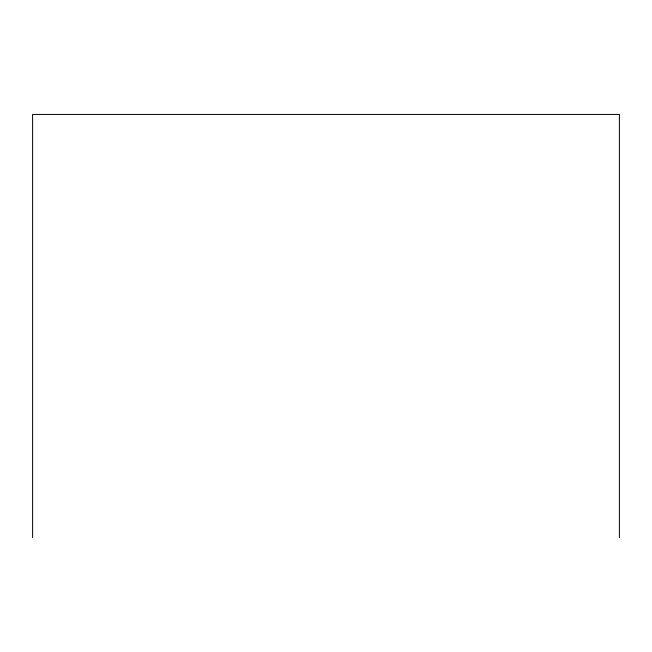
<?xml version="1.0" encoding="UTF-8"?>
<svg xmlns="http://www.w3.org/2000/svg" width="652" height="652" viewBox="0 0 652 652"><rect width="100%" height="100%" fill="white"/><g stroke="black" fill="none" stroke-linecap="round" stroke-linejoin="round"><path stroke-width="0.98" d="M619.4 537.558L619.4 114.442L32.6 114.442L32.6 537.558"/></g></svg>
